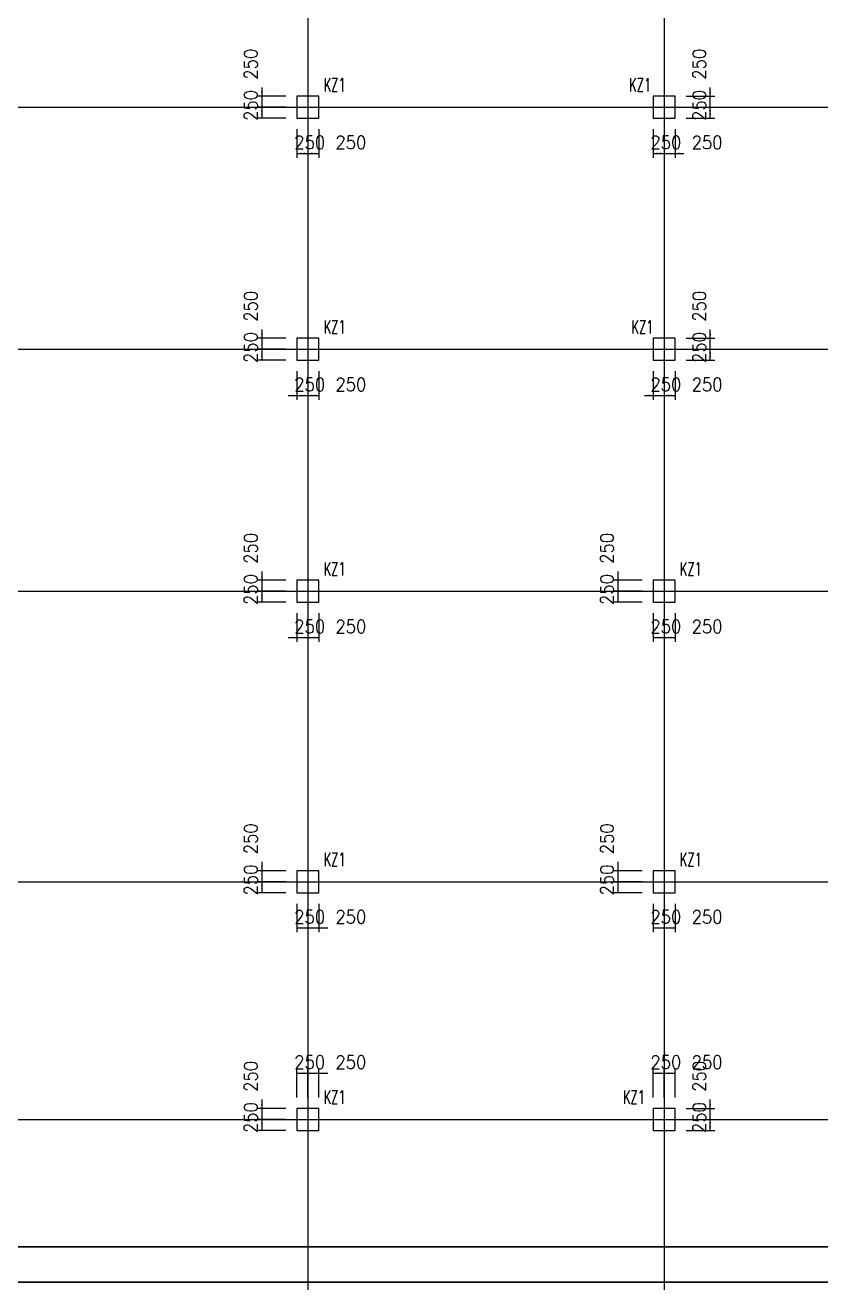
# Model space of a CAD drawing. Extents: x 387171 to 699106, y 11966 to 245688.
# Drawn here: x 556626 to 574722, y 146373 to 174952 of the extents above; entities that cross this region are included whole.
import ezdxf

# ---------------------------------------------------------------- set-up
doc = ezdxf.new("R2010")
doc.units = 0
doc.header["$LTSCALE"] = 100
doc.header["$MEASUREMENT"] = 0
for name, color, linetype in [('COLU', 7, 'Continuous'), ('DIM', 3, 'Continuous'), ('DOTE', 253, 'Continuous'), ('h后浇带', 51, 'Continuous'), ('NUM', 7, 'Continuous')]:
    doc.layers.add(name, color=color, linetype=linetype)
doc.styles.get("Standard").update_dxf_attribs({"font": 'standard'})
doc.dimstyles.get("Standard").update_dxf_attribs({"dimtxt": 300, "dimasz": 100, "dimexe": 100, "dimexo": 250, "dimgap": 100, "dimtad": 0, "dimtoh": 1, "dimdec": 0, "dimdsep": 46, "dimcen": 0.09, "dimclrt": 7, "dimadec": 0, "dimazin": 0, "dimtfac": 1, "dimtdec": 4, "dimtofl": 0, "dimtmove": 0, "dimatfit": 3, "dimfxl": 1, "dimtolj": 1, "dimtzin": 0, "dimarcsym": 0})

# ---------------------------------------------------------------- blocks, each defined once
blk = doc.blocks.new('*D4633')
at = {"layer": 'DIM', "color": 0, "linetype": 'ByBlock', "lineweight": -2}
for p, q in [((562008, 173538), (562008, 172888)), ((562558, 173338), (561908, 173338)), ((562558, 173088), (561908, 173088))]:
    blk.add_line(p, q, dxfattribs=at)
for points in [[(562008, 173338), (561991, 173438), (562025, 173438)], [(562008, 173088), (562025, 172988), (561991, 172988)]]:
    blk.add_solid(points, dxfattribs=at)
at = {"layer": 'DIM', "color": 7, "linetype": 'Continuous', "lineweight": -2, "insert": (561758, 174064), "char_height": 300, "width": 566.67, "attachment_point": 5, "rotation": 90}
blk.add_mtext('250', dxfattribs=at)
blk = doc.blocks.new('*D4398')
at = {"layer": 'DIM', "color": 0, "linetype": 'ByBlock', "lineweight": -2}
for p, q in [((562558, 173088), (561908, 173088)), ((562008, 173088), (562008, 172838)), ((562558, 172838), (561908, 172838))]:
    blk.add_line(p, q, dxfattribs=at)
for points in [[(562008, 173088), (562025, 172988), (561991, 172988)], [(562008, 172838), (561991, 172938), (562025, 172938)]]:
    blk.add_solid(points, dxfattribs=at)
at = {"layer": 'DIM', "color": 7, "linetype": 'Continuous', "lineweight": -2, "insert": (561758, 173128), "char_height": 300, "width": 566.67, "attachment_point": 5, "rotation": 90}
blk.add_mtext('250', dxfattribs=at)
blk = doc.blocks.new('*D505')
at = {"layer": 'DIM', "color": 0, "linetype": 'ByBlock', "lineweight": -2}
for p, q in [((562808, 172588), (562808, 171938)), ((563058, 172588), (563058, 171938)), ((562808, 172038), (563058, 172038))]:
    blk.add_line(p, q, dxfattribs=at)
for points in [[(562808, 172038), (562908, 172055), (562908, 172021)], [(563058, 172038), (562958, 172021), (562958, 172055)]]:
    blk.add_solid(points, dxfattribs=at)
at = {"layer": 'DIM', "color": 7, "linetype": 'Continuous', "lineweight": -2, "insert": (563098, 172288), "char_height": 300, "width": 566.67, "attachment_point": 5}
blk.add_mtext('250', dxfattribs=at)
blk = doc.blocks.new('*D124')
at = {"layer": 'DIM', "color": 0, "linetype": 'ByBlock', "lineweight": -2}
for p, q in [((563058, 172588), (563058, 171938)), ((563308, 172588), (563308, 171938)), ((563058, 172038), (563308, 172038))]:
    blk.add_line(p, q, dxfattribs=at)
for points in [[(563058, 172038), (563158, 172055), (563158, 172021)], [(563308, 172038), (563208, 172021), (563208, 172055)]]:
    blk.add_solid(points, dxfattribs=at)
at = {"layer": 'DIM', "color": 7, "linetype": 'Continuous', "lineweight": -2, "insert": (564034, 172288), "char_height": 300, "width": 566.67, "attachment_point": 5}
blk.add_mtext('250', dxfattribs=at)
blk = doc.blocks.new('*D1032')
at = {"layer": 'DIM', "color": 0, "linetype": 'ByBlock', "lineweight": -2}
for p, q in [((570908, 172588), (570908, 171938)), ((571158, 172588), (571158, 171938)), ((570908, 172038), (571158, 172038))]:
    blk.add_line(p, q, dxfattribs=at)
for points in [[(570908, 172038), (571008, 172055), (571008, 172021)], [(571158, 172038), (571058, 172021), (571058, 172055)]]:
    blk.add_solid(points, dxfattribs=at)
at = {"layer": 'DIM', "color": 7, "linetype": 'Continuous', "lineweight": -2, "insert": (571198, 172288), "char_height": 300, "width": 566.67, "attachment_point": 5}
blk.add_mtext('250', dxfattribs=at)
blk = doc.blocks.new('*D1229')
at = {"layer": 'DIM', "color": 0, "linetype": 'ByBlock', "lineweight": -2}
for p, q in [((571158, 172588), (571158, 171938)), ((571408, 172588), (571408, 171938)), ((570958, 172038), (571608, 172038))]:
    blk.add_line(p, q, dxfattribs=at)
for points in [[(571158, 172038), (571058, 172021), (571058, 172055)], [(571408, 172038), (571508, 172055), (571508, 172021)]]:
    blk.add_solid(points, dxfattribs=at)
at = {"layer": 'DIM', "color": 7, "linetype": 'Continuous', "lineweight": -2, "insert": (572134, 172288), "char_height": 300, "width": 566.67, "attachment_point": 5}
blk.add_mtext('250', dxfattribs=at)
blk = doc.blocks.new('*D835')
at = {"layer": 'DIM', "color": 0, "linetype": 'ByBlock', "lineweight": -2}
for p, q in [((571658, 173088), (572308, 173088)), ((572208, 172838), (572208, 173088)), ((571658, 172838), (572308, 172838))]:
    blk.add_line(p, q, dxfattribs=at)
for points in [[(572208, 173088), (572225, 172988), (572191, 172988)], [(572208, 172838), (572191, 172938), (572225, 172938)]]:
    blk.add_solid(points, dxfattribs=at)
at = {"layer": 'DIM', "color": 7, "linetype": 'Continuous', "lineweight": -2, "insert": (571958, 173128), "char_height": 300, "width": 566.67, "attachment_point": 5, "rotation": 90}
blk.add_mtext('250', dxfattribs=at)
blk = doc.blocks.new('*D1750')
at = {"layer": 'DIM', "color": 0, "linetype": 'ByBlock', "lineweight": -2}
for p, q in [((572208, 172888), (572208, 173538)), ((571658, 173338), (572308, 173338)), ((571658, 173088), (572308, 173088))]:
    blk.add_line(p, q, dxfattribs=at)
for points in [[(572208, 173338), (572191, 173438), (572225, 173438)], [(572208, 173088), (572225, 172988), (572191, 172988)]]:
    blk.add_solid(points, dxfattribs=at)
at = {"layer": 'DIM', "color": 7, "linetype": 'Continuous', "lineweight": -2, "insert": (571958, 174064), "char_height": 300, "width": 566.67, "attachment_point": 5, "rotation": 90}
blk.add_mtext('250', dxfattribs=at)
blk = doc.blocks.new('*D2306')
at = {"layer": 'DIM', "color": 0, "linetype": 'ByBlock', "lineweight": -2}
for p, q in [((562558, 167838), (561908, 167838)), ((562008, 168038), (562008, 167388)), ((562558, 167588), (561908, 167588))]:
    blk.add_line(p, q, dxfattribs=at)
for points in [[(562008, 167838), (561991, 167938), (562025, 167938)], [(562008, 167588), (562025, 167488), (561991, 167488)]]:
    blk.add_solid(points, dxfattribs=at)
at = {"layer": 'DIM', "color": 7, "linetype": 'Continuous', "lineweight": -2, "insert": (561758, 168564), "char_height": 300, "width": 566.67, "attachment_point": 5, "rotation": 90}
blk.add_mtext('250', dxfattribs=at)
blk = doc.blocks.new('*D1916')
at = {"layer": 'DIM', "color": 0, "linetype": 'ByBlock', "lineweight": -2}
for p, q in [((562558, 167588), (561908, 167588)), ((562008, 167588), (562008, 167338)), ((562558, 167338), (561908, 167338))]:
    blk.add_line(p, q, dxfattribs=at)
for points in [[(562008, 167588), (562025, 167488), (561991, 167488)], [(562008, 167338), (561991, 167438), (562025, 167438)]]:
    blk.add_solid(points, dxfattribs=at)
at = {"layer": 'DIM', "color": 7, "linetype": 'Continuous', "lineweight": -2, "insert": (561758, 167628), "char_height": 300, "width": 566.67, "attachment_point": 5, "rotation": 90}
blk.add_mtext('250', dxfattribs=at)
blk = doc.blocks.new('*D2112')
at = {"layer": 'DIM', "color": 0, "linetype": 'ByBlock', "lineweight": -2}
for p, q in [((562808, 167088), (562808, 166438)), ((563058, 167088), (563058, 166438)), ((562608, 166538), (563258, 166538))]:
    blk.add_line(p, q, dxfattribs=at)
for points in [[(562808, 166538), (562708, 166521), (562708, 166555)], [(563058, 166538), (563158, 166555), (563158, 166521)]]:
    blk.add_solid(points, dxfattribs=at)
at = {"layer": 'DIM', "color": 7, "linetype": 'Continuous', "lineweight": -2, "insert": (563098, 166788), "char_height": 300, "width": 566.67, "attachment_point": 5}
blk.add_mtext('250', dxfattribs=at)
blk = doc.blocks.new('*D3019')
at = {"layer": 'DIM', "color": 0, "linetype": 'ByBlock', "lineweight": -2}
for p, q in [((563058, 167088), (563058, 166438)), ((563308, 167088), (563308, 166438)), ((563058, 166538), (563308, 166538))]:
    blk.add_line(p, q, dxfattribs=at)
for points in [[(563058, 166538), (563158, 166555), (563158, 166521)], [(563308, 166538), (563208, 166521), (563208, 166555)]]:
    blk.add_solid(points, dxfattribs=at)
at = {"layer": 'DIM', "color": 7, "linetype": 'Continuous', "lineweight": -2, "insert": (564034, 166788), "char_height": 300, "width": 566.67, "attachment_point": 5}
blk.add_mtext('250', dxfattribs=at)
blk = doc.blocks.new('*D2629')
at = {"layer": 'DIM', "color": 0, "linetype": 'ByBlock', "lineweight": -2}
for p, q in [((570908, 167088), (570908, 166438)), ((571158, 167088), (571158, 166438)), ((570708, 166538), (571358, 166538))]:
    blk.add_line(p, q, dxfattribs=at)
for points in [[(570908, 166538), (570808, 166521), (570808, 166555)], [(571158, 166538), (571258, 166555), (571258, 166521)]]:
    blk.add_solid(points, dxfattribs=at)
at = {"layer": 'DIM', "color": 7, "linetype": 'Continuous', "lineweight": -2, "insert": (571198, 166788), "char_height": 300, "width": 566.67, "attachment_point": 5}
blk.add_mtext('250', dxfattribs=at)
blk = doc.blocks.new('*D3547')
at = {"layer": 'DIM', "color": 0, "linetype": 'ByBlock', "lineweight": -2}
for p, q in [((571158, 167088), (571158, 166438)), ((571408, 167088), (571408, 166438)), ((571158, 166538), (571408, 166538))]:
    blk.add_line(p, q, dxfattribs=at)
for points in [[(571158, 166538), (571258, 166555), (571258, 166521)], [(571408, 166538), (571308, 166521), (571308, 166555)]]:
    blk.add_solid(points, dxfattribs=at)
at = {"layer": 'DIM', "color": 7, "linetype": 'Continuous', "lineweight": -2, "insert": (572134, 166788), "char_height": 300, "width": 566.67, "attachment_point": 5}
blk.add_mtext('250', dxfattribs=at)
blk = doc.blocks.new('*D3157')
at = {"layer": 'DIM', "color": 0, "linetype": 'ByBlock', "lineweight": -2}
for p, q in [((571658, 167588), (572308, 167588)), ((572208, 167338), (572208, 167588)), ((571658, 167338), (572308, 167338))]:
    blk.add_line(p, q, dxfattribs=at)
for points in [[(572208, 167588), (572225, 167488), (572191, 167488)], [(572208, 167338), (572191, 167438), (572225, 167438)]]:
    blk.add_solid(points, dxfattribs=at)
at = {"layer": 'DIM', "color": 7, "linetype": 'Continuous', "lineweight": -2, "insert": (571958, 167628), "char_height": 300, "width": 566.67, "attachment_point": 5, "rotation": 90}
blk.add_mtext('250', dxfattribs=at)
blk = doc.blocks.new('*D3933')
at = {"layer": 'DIM', "color": 0, "linetype": 'ByBlock', "lineweight": -2}
for p, q in [((571658, 167838), (572308, 167838)), ((572208, 167388), (572208, 168038)), ((571658, 167588), (572308, 167588))]:
    blk.add_line(p, q, dxfattribs=at)
for points in [[(572208, 167838), (572191, 167938), (572225, 167938)], [(572208, 167588), (572225, 167488), (572191, 167488)]]:
    blk.add_solid(points, dxfattribs=at)
at = {"layer": 'DIM', "color": 7, "linetype": 'Continuous', "lineweight": -2, "insert": (571958, 168564), "char_height": 300, "width": 566.67, "attachment_point": 5, "rotation": 90}
blk.add_mtext('250', dxfattribs=at)
blk = doc.blocks.new('*D1769')
at = {"layer": 'DIM', "color": 0, "linetype": 'ByBlock', "lineweight": -2}
for p, q in [((562558, 162338), (561908, 162338)), ((562008, 162538), (562008, 161888)), ((562558, 162088), (561908, 162088))]:
    blk.add_line(p, q, dxfattribs=at)
for points in [[(562008, 162338), (561991, 162438), (562025, 162438)], [(562008, 162088), (562025, 161988), (561991, 161988)]]:
    blk.add_solid(points, dxfattribs=at)
at = {"layer": 'DIM', "color": 7, "linetype": 'Continuous', "lineweight": -2, "insert": (561758, 163064), "char_height": 300, "width": 566.67, "attachment_point": 5, "rotation": 90}
blk.add_mtext('250', dxfattribs=at)
blk = doc.blocks.new('*D1546')
at = {"layer": 'DIM', "color": 0, "linetype": 'ByBlock', "lineweight": -2}
for p, q in [((562558, 162088), (561908, 162088)), ((562008, 162088), (562008, 161838)), ((562558, 161838), (561908, 161838))]:
    blk.add_line(p, q, dxfattribs=at)
for points in [[(562008, 162088), (562025, 161988), (561991, 161988)], [(562008, 161838), (561991, 161938), (562025, 161938)]]:
    blk.add_solid(points, dxfattribs=at)
at = {"layer": 'DIM', "color": 7, "linetype": 'Continuous', "lineweight": -2, "insert": (561758, 162128), "char_height": 300, "width": 566.67, "attachment_point": 5, "rotation": 90}
blk.add_mtext('250', dxfattribs=at)
blk = doc.blocks.new('*D2307')
at = {"layer": 'DIM', "color": 0, "linetype": 'ByBlock', "lineweight": -2}
for p, q in [((562808, 161588), (562808, 160938)), ((563058, 161588), (563058, 160938)), ((562608, 161038), (563258, 161038))]:
    blk.add_line(p, q, dxfattribs=at)
for points in [[(562808, 161038), (562708, 161021), (562708, 161055)], [(563058, 161038), (563158, 161055), (563158, 161021)]]:
    blk.add_solid(points, dxfattribs=at)
at = {"layer": 'DIM', "color": 7, "linetype": 'Continuous', "lineweight": -2, "insert": (563098, 161288), "char_height": 300, "width": 566.67, "attachment_point": 5}
blk.add_mtext('250', dxfattribs=at)
blk = doc.blocks.new('*D1917')
at = {"layer": 'DIM', "color": 0, "linetype": 'ByBlock', "lineweight": -2}
for p, q in [((563058, 161588), (563058, 160938)), ((563308, 161588), (563308, 160938)), ((563058, 161038), (563308, 161038))]:
    blk.add_line(p, q, dxfattribs=at)
for points in [[(563058, 161038), (563158, 161055), (563158, 161021)], [(563308, 161038), (563208, 161021), (563208, 161055)]]:
    blk.add_solid(points, dxfattribs=at)
at = {"layer": 'DIM', "color": 7, "linetype": 'Continuous', "lineweight": -2, "insert": (564034, 161288), "char_height": 300, "width": 566.67, "attachment_point": 5}
blk.add_mtext('250', dxfattribs=at)
blk = doc.blocks.new('*D2843')
at = {"layer": 'DIM', "color": 0, "linetype": 'ByBlock', "lineweight": -2}
for p, q in [((570658, 162338), (570008, 162338)), ((570108, 162538), (570108, 161888)), ((570658, 162088), (570008, 162088))]:
    blk.add_line(p, q, dxfattribs=at)
for points in [[(570108, 162338), (570091, 162438), (570125, 162438)], [(570108, 162088), (570125, 161988), (570091, 161988)]]:
    blk.add_solid(points, dxfattribs=at)
at = {"layer": 'DIM', "color": 7, "linetype": 'Continuous', "lineweight": -2, "insert": (569858, 163064), "char_height": 300, "width": 566.67, "attachment_point": 5, "rotation": 90}
blk.add_mtext('250', dxfattribs=at)
blk = doc.blocks.new('*D3021')
at = {"layer": 'DIM', "color": 0, "linetype": 'ByBlock', "lineweight": -2}
for p, q in [((570658, 162088), (570008, 162088)), ((570108, 162088), (570108, 161838)), ((570658, 161838), (570008, 161838))]:
    blk.add_line(p, q, dxfattribs=at)
for points in [[(570108, 162088), (570125, 161988), (570091, 161988)], [(570108, 161838), (570091, 161938), (570125, 161938)]]:
    blk.add_solid(points, dxfattribs=at)
at = {"layer": 'DIM', "color": 7, "linetype": 'Continuous', "lineweight": -2, "insert": (569858, 162128), "char_height": 300, "width": 566.67, "attachment_point": 5, "rotation": 90}
blk.add_mtext('250', dxfattribs=at)
blk = doc.blocks.new('*D2633')
at = {"layer": 'DIM', "color": 0, "linetype": 'ByBlock', "lineweight": -2}
for p, q in [((570908, 161588), (570908, 160938)), ((571158, 161588), (571158, 160938)), ((570908, 161038), (571158, 161038))]:
    blk.add_line(p, q, dxfattribs=at)
for points in [[(570908, 161038), (571008, 161055), (571008, 161021)], [(571158, 161038), (571058, 161021), (571058, 161055)]]:
    blk.add_solid(points, dxfattribs=at)
at = {"layer": 'DIM', "color": 7, "linetype": 'Continuous', "lineweight": -2, "insert": (571198, 161288), "char_height": 300, "width": 566.67, "attachment_point": 5}
blk.add_mtext('250', dxfattribs=at)
blk = doc.blocks.new('*D3550')
at = {"layer": 'DIM', "color": 0, "linetype": 'ByBlock', "lineweight": -2}
for p, q in [((571158, 161588), (571158, 160938)), ((571408, 161588), (571408, 160938)), ((571158, 161038), (571408, 161038))]:
    blk.add_line(p, q, dxfattribs=at)
for points in [[(571158, 161038), (571258, 161055), (571258, 161021)], [(571408, 161038), (571308, 161021), (571308, 161055)]]:
    blk.add_solid(points, dxfattribs=at)
at = {"layer": 'DIM', "color": 7, "linetype": 'Continuous', "lineweight": -2, "insert": (572134, 161288), "char_height": 300, "width": 566.67, "attachment_point": 5}
blk.add_mtext('250', dxfattribs=at)
blk = doc.blocks.new('*D1019')
at = {"layer": 'DIM', "color": 0, "linetype": 'ByBlock', "lineweight": -2}
for p, q in [((562008, 155938), (562008, 155288)), ((562558, 155738), (561908, 155738)), ((562558, 155488), (561908, 155488))]:
    blk.add_line(p, q, dxfattribs=at)
for points in [[(562008, 155738), (561991, 155838), (562025, 155838)], [(562008, 155488), (562025, 155388), (561991, 155388)]]:
    blk.add_solid(points, dxfattribs=at)
at = {"layer": 'DIM', "color": 7, "linetype": 'Continuous', "lineweight": -2, "insert": (561758, 156464), "char_height": 300, "width": 566.67, "attachment_point": 5, "rotation": 90}
blk.add_mtext('250', dxfattribs=at)
blk = doc.blocks.new('*D1962')
at = {"layer": 'DIM', "color": 0, "linetype": 'ByBlock', "lineweight": -2}
for p, q in [((562558, 155488), (561908, 155488)), ((562008, 155488), (562008, 155238)), ((562558, 155238), (561908, 155238))]:
    blk.add_line(p, q, dxfattribs=at)
for points in [[(562008, 155488), (562025, 155388), (561991, 155388)], [(562008, 155238), (561991, 155338), (562025, 155338)]]:
    blk.add_solid(points, dxfattribs=at)
at = {"layer": 'DIM', "color": 7, "linetype": 'Continuous', "lineweight": -2, "insert": (561758, 155528), "char_height": 300, "width": 566.67, "attachment_point": 5, "rotation": 90}
blk.add_mtext('250', dxfattribs=at)
blk = doc.blocks.new('*D1570')
at = {"layer": 'DIM', "color": 0, "linetype": 'ByBlock', "lineweight": -2}
for p, q in [((562808, 154988), (562808, 154338)), ((563058, 154988), (563058, 154338)), ((562808, 154438), (563058, 154438))]:
    blk.add_line(p, q, dxfattribs=at)
for points in [[(562808, 154438), (562908, 154455), (562908, 154421)], [(563058, 154438), (562958, 154421), (562958, 154455)]]:
    blk.add_solid(points, dxfattribs=at)
at = {"layer": 'DIM', "color": 7, "linetype": 'Continuous', "lineweight": -2, "insert": (563098, 154688), "char_height": 300, "width": 566.67, "attachment_point": 5}
blk.add_mtext('250', dxfattribs=at)
blk = doc.blocks.new('*D2486')
at = {"layer": 'DIM', "color": 0, "linetype": 'ByBlock', "lineweight": -2}
for p, q in [((563058, 154988), (563058, 154338)), ((563308, 154988), (563308, 154338)), ((562858, 154438), (563508, 154438))]:
    blk.add_line(p, q, dxfattribs=at)
for points in [[(563058, 154438), (562958, 154421), (562958, 154455)], [(563308, 154438), (563408, 154455), (563408, 154421)]]:
    blk.add_solid(points, dxfattribs=at)
at = {"layer": 'DIM', "color": 7, "linetype": 'Continuous', "lineweight": -2, "insert": (564034, 154688), "char_height": 300, "width": 566.67, "attachment_point": 5}
blk.add_mtext('250', dxfattribs=at)
blk = doc.blocks.new('*D2099')
at = {"layer": 'DIM', "color": 0, "linetype": 'ByBlock', "lineweight": -2}
for p, q in [((570108, 155938), (570108, 155288)), ((570658, 155738), (570008, 155738)), ((570658, 155488), (570008, 155488))]:
    blk.add_line(p, q, dxfattribs=at)
for points in [[(570108, 155738), (570091, 155838), (570125, 155838)], [(570108, 155488), (570125, 155388), (570091, 155388)]]:
    blk.add_solid(points, dxfattribs=at)
at = {"layer": 'DIM', "color": 7, "linetype": 'Continuous', "lineweight": -2, "insert": (569858, 156464), "char_height": 300, "width": 566.67, "attachment_point": 5, "rotation": 90}
blk.add_mtext('250', dxfattribs=at)
blk = doc.blocks.new('*D2295')
at = {"layer": 'DIM', "color": 0, "linetype": 'ByBlock', "lineweight": -2}
for p, q in [((570658, 155488), (570008, 155488)), ((570108, 155488), (570108, 155238)), ((570658, 155238), (570008, 155238))]:
    blk.add_line(p, q, dxfattribs=at)
for points in [[(570108, 155488), (570125, 155388), (570091, 155388)], [(570108, 155238), (570091, 155338), (570125, 155338)]]:
    blk.add_solid(points, dxfattribs=at)
at = {"layer": 'DIM', "color": 7, "linetype": 'Continuous', "lineweight": -2, "insert": (569858, 155528), "char_height": 300, "width": 566.67, "attachment_point": 5, "rotation": 90}
blk.add_mtext('250', dxfattribs=at)
blk = doc.blocks.new('*D3207')
at = {"layer": 'DIM', "color": 0, "linetype": 'ByBlock', "lineweight": -2}
for p, q in [((570908, 154988), (570908, 154338)), ((571158, 154988), (571158, 154338)), ((570908, 154438), (571158, 154438))]:
    blk.add_line(p, q, dxfattribs=at)
for points in [[(570908, 154438), (571008, 154455), (571008, 154421)], [(571158, 154438), (571058, 154421), (571058, 154455)]]:
    blk.add_solid(points, dxfattribs=at)
at = {"layer": 'DIM', "color": 7, "linetype": 'Continuous', "lineweight": -2, "insert": (571198, 154688), "char_height": 300, "width": 566.67, "attachment_point": 5}
blk.add_mtext('250', dxfattribs=at)
blk = doc.blocks.new('*D2827')
at = {"layer": 'DIM', "color": 0, "linetype": 'ByBlock', "lineweight": -2}
for p, q in [((571158, 154988), (571158, 154338)), ((571408, 154988), (571408, 154338)), ((571158, 154438), (571408, 154438))]:
    blk.add_line(p, q, dxfattribs=at)
for points in [[(571158, 154438), (571258, 154455), (571258, 154421)], [(571408, 154438), (571308, 154421), (571308, 154455)]]:
    blk.add_solid(points, dxfattribs=at)
at = {"layer": 'DIM', "color": 7, "linetype": 'Continuous', "lineweight": -2, "insert": (572134, 154688), "char_height": 300, "width": 566.67, "attachment_point": 5}
blk.add_mtext('250', dxfattribs=at)
blk = doc.blocks.new('*D2276')
at = {"layer": 'DIM', "color": 0, "linetype": 'ByBlock', "lineweight": -2}
for p, q in [((562558, 150338), (561908, 150338)), ((562008, 150538), (562008, 149888)), ((562558, 150088), (561908, 150088))]:
    blk.add_line(p, q, dxfattribs=at)
for points in [[(562008, 150338), (561991, 150438), (562025, 150438)], [(562008, 150088), (562025, 149988), (561991, 149988)]]:
    blk.add_solid(points, dxfattribs=at)
at = {"layer": 'DIM', "color": 7, "linetype": 'Continuous', "lineweight": -2, "insert": (561758, 151064), "char_height": 300, "width": 566.67, "attachment_point": 5, "rotation": 90}
blk.add_mtext('250', dxfattribs=at)
blk = doc.blocks.new('*D3186')
at = {"layer": 'DIM', "color": 0, "linetype": 'ByBlock', "lineweight": -2}
for p, q in [((562558, 150088), (561908, 150088)), ((562008, 150088), (562008, 149838)), ((562558, 149838), (561908, 149838))]:
    blk.add_line(p, q, dxfattribs=at)
for points in [[(562008, 150088), (562025, 149988), (561991, 149988)], [(562008, 149838), (561991, 149938), (562025, 149938)]]:
    blk.add_solid(points, dxfattribs=at)
at = {"layer": 'DIM', "color": 7, "linetype": 'Continuous', "lineweight": -2, "insert": (561758, 150128), "char_height": 300, "width": 566.67, "attachment_point": 5, "rotation": 90}
blk.add_mtext('250', dxfattribs=at)
blk = doc.blocks.new('*D2802')
at = {"layer": 'DIM', "color": 0, "linetype": 'ByBlock', "lineweight": -2}
for p, q in [((562808, 150588), (562808, 151238)), ((563058, 150588), (563058, 151238)), ((562808, 151138), (563058, 151138))]:
    blk.add_line(p, q, dxfattribs=at)
for points in [[(562808, 151138), (562908, 151155), (562908, 151121)], [(563058, 151138), (562958, 151121), (562958, 151155)]]:
    blk.add_solid(points, dxfattribs=at)
at = {"layer": 'DIM', "color": 7, "linetype": 'Continuous', "lineweight": -2, "insert": (563098, 151388), "char_height": 300, "width": 566.67, "attachment_point": 5}
blk.add_mtext('250', dxfattribs=at)
blk = doc.blocks.new('*D3720')
at = {"layer": 'DIM', "color": 0, "linetype": 'ByBlock', "lineweight": -2}
for p, q in [((563058, 150588), (563058, 151238)), ((563308, 150588), (563308, 151238)), ((562858, 151138), (563508, 151138))]:
    blk.add_line(p, q, dxfattribs=at)
for points in [[(563058, 151138), (562958, 151121), (562958, 151155)], [(563308, 151138), (563408, 151155), (563408, 151121)]]:
    blk.add_solid(points, dxfattribs=at)
at = {"layer": 'DIM', "color": 7, "linetype": 'Continuous', "lineweight": -2, "insert": (564034, 151388), "char_height": 300, "width": 566.67, "attachment_point": 5}
blk.add_mtext('250', dxfattribs=at)
blk = doc.blocks.new('*D3317')
at = {"layer": 'DIM', "color": 0, "linetype": 'ByBlock', "lineweight": -2}
for p, q in [((570908, 150588), (570908, 151238)), ((571158, 150588), (571158, 151238)), ((570908, 151138), (571158, 151138))]:
    blk.add_line(p, q, dxfattribs=at)
for points in [[(570908, 151138), (571008, 151155), (571008, 151121)], [(571158, 151138), (571058, 151121), (571058, 151155)]]:
    blk.add_solid(points, dxfattribs=at)
at = {"layer": 'DIM', "color": 7, "linetype": 'Continuous', "lineweight": -2, "insert": (571198, 151388), "char_height": 300, "width": 566.67, "attachment_point": 5}
blk.add_mtext('250', dxfattribs=at)
blk = doc.blocks.new('*D4417')
at = {"layer": 'DIM', "color": 0, "linetype": 'ByBlock', "lineweight": -2}
for p, q in [((571158, 150588), (571158, 151238)), ((571408, 150588), (571408, 151238)), ((571158, 151138), (571408, 151138))]:
    blk.add_line(p, q, dxfattribs=at)
for points in [[(571158, 151138), (571258, 151155), (571258, 151121)], [(571408, 151138), (571308, 151121), (571308, 151155)]]:
    blk.add_solid(points, dxfattribs=at)
at = {"layer": 'DIM', "color": 7, "linetype": 'Continuous', "lineweight": -2, "insert": (572134, 151388), "char_height": 300, "width": 566.67, "attachment_point": 5}
blk.add_mtext('250', dxfattribs=at)
blk = doc.blocks.new('*D4184')
at = {"layer": 'DIM', "color": 0, "linetype": 'ByBlock', "lineweight": -2}
for p, q in [((571658, 150088), (572308, 150088)), ((572208, 149838), (572208, 150088)), ((571658, 149838), (572308, 149838))]:
    blk.add_line(p, q, dxfattribs=at)
for points in [[(572208, 150088), (572225, 149988), (572191, 149988)], [(572208, 149838), (572191, 149938), (572225, 149938)]]:
    blk.add_solid(points, dxfattribs=at)
at = {"layer": 'DIM', "color": 7, "linetype": 'Continuous', "lineweight": -2, "insert": (571958, 150128), "char_height": 300, "width": 566.67, "attachment_point": 5, "rotation": 90}
blk.add_mtext('250', dxfattribs=at)
blk = doc.blocks.new('*D4360')
at = {"layer": 'DIM', "color": 0, "linetype": 'ByBlock', "lineweight": -2}
for p, q in [((571658, 150338), (572308, 150338)), ((572208, 149888), (572208, 150538)), ((571658, 150088), (572308, 150088))]:
    blk.add_line(p, q, dxfattribs=at)
for points in [[(572208, 150338), (572191, 150438), (572225, 150438)], [(572208, 150088), (572225, 149988), (572191, 149988)]]:
    blk.add_solid(points, dxfattribs=at)
at = {"layer": 'DIM', "color": 7, "linetype": 'Continuous', "lineweight": -2, "insert": (571958, 151064), "char_height": 300, "width": 566.67, "attachment_point": 5, "rotation": 90}
blk.add_mtext('250', dxfattribs=at)
blk = doc.blocks.new('后浇带现场')
at = {"color": 6, "lineweight": 30}
for points in [[(760007, 730049), (760007, 673430), (717757, 673430), (717757, 730049)], [(759207, 730049), (759207, 674230), (718557, 674230), (718557, 730049)]]:
    blk.add_lwpolyline(points, dxfattribs=at)
at = {"layer": 'h后浇带', "color": 1}
for p, q in [((662168, 674230), (787754, 674230)), ((662200, 673430), (787536, 673430))]:
    blk.add_line(p, q, dxfattribs=at)

msp = doc.modelspace()

# ---------------------------------------------------------------- linework, layer by layer
at = {"layer": 'COLU'}
for points in [[(562808.1, 172837.9), (563308.1, 172837.9), (563308.1, 173337.9), (562808.1, 173337.9)], [(570908.1, 172837.9), (571408.1, 172837.9), (571408.1, 173337.9), (570908.1, 173337.9)], [(562808.1, 167337.9), (563308.1, 167337.9), (563308.1, 167837.9), (562808.1, 167837.9)], [(570908.1, 167337.9), (571408.1, 167337.9), (571408.1, 167837.9), (570908.1, 167837.9)], [(562808.1, 161837.9), (563308.1, 161837.9), (563308.1, 162337.9), (562808.1, 162337.9)], [(570908.1, 161837.9), (571408.1, 161837.9), (571408.1, 162337.9), (570908.1, 162337.9)], [(562808.1, 155237.9), (563308.1, 155237.9), (563308.1, 155737.9), (562808.1, 155737.9)], [(570908.1, 155237.9), (571408.1, 155237.9), (571408.1, 155737.9), (570908.1, 155737.9)], [(562808.1, 149837.9), (563308.1, 149837.9), (563308.1, 150337.9), (562808.1, 150337.9)], [(570908.1, 149837.9), (571408.1, 149837.9), (571408.1, 150337.9), (570908.1, 150337.9)]]:
    msp.add_lwpolyline(points, close=True, dxfattribs=at)
at = {"layer": 'DOTE'}
for p, q in [((571158.1, 213087.9), (571158.1, 94087.9)), ((563058.1, 210429.3), (563058.1, 84089.2)), ((532758.1, 173087.9), (590758.1, 173087.9)), ((532758.1, 167587.9), (599108.1, 167587.9)), ((538758.1, 162087.9), (599108.1, 162087.9)), ((491029.4, 155487.9), (604908.1, 155487.9)), ((491246.2, 150087.9), (605563.5, 150087.9))]:
    msp.add_line(p, q, dxfattribs=at)

# ---------------------------------------------------------------- block references
at = {"color": 3, "lineweight": 30}
msp.add_blockref('后浇带现场', (-182998.7, -527042.1), dxfattribs=at)

# ---------------------------------------------------------------- texts
at = {"layer": 'NUM', "color": 200, "width": 0.7}
for p in [(563414.1, 173444), (570361.6, 173444), (563414.1, 167944), (570412.3, 167944), (563414.1, 162444), (571514.1, 162444), (563414.1, 155844), (571514.1, 155844), (563414.1, 150444), (570221.1, 150444)]:
    msp.add_text('KZ1', height=300, dxfattribs=at).set_placement(p)

# ---------------------------------------------------------------- dimensions: what is measured, and where the dimension line sits
at = {"layer": 'DIM', "color": 200}
for p1, p2, distance, picture, middle in [((562808.1, 173337.9), (562808.1, 173087.9), -800, '*D4633', (561758.1, 173556)), ((571408.1, 173087.9), (571408.1, 173337.9), -800, '*D1750', (571958.1, 173556)), ((562808.1, 173087.9), (562808.1, 172837.9), -800, '*D4398', (561758.1, 172619.9)), ((571408.1, 172837.9), (571408.1, 173087.9), -800, '*D835', (571958.1, 172619.9)), ((562808.1, 172837.9), (563058.1, 172837.9), -800, '*D505', (562590, 172287.9)), ((563058.1, 172837.9), (563308.1, 172837.9), -800, '*D124', (563526.1, 172287.9)), ((570908.1, 172837.9), (571158.1, 172837.9), -800, '*D1032', (570690, 172287.9)), ((571158.1, 172837.9), (571408.1, 172837.9), -800, '*D1229', (571626.1, 172287.9)), ((562808.1, 167837.9), (562808.1, 167587.9), -800, '*D2306', (561758.1, 168056)), ((571408.1, 167587.9), (571408.1, 167837.9), -800, '*D3933', (571958.1, 168056)), ((562808.1, 167587.9), (562808.1, 167337.9), -800, '*D1916', (561758.1, 167119.9)), ((571408.1, 167337.9), (571408.1, 167587.9), -800, '*D3157', (571958.1, 167119.9)), ((562808.1, 167337.9), (563058.1, 167337.9), -800, '*D2112', (562590, 166787.9)), ((563058.1, 167337.9), (563308.1, 167337.9), -800, '*D3019', (563526.1, 166787.9)), ((570908.1, 167337.9), (571158.1, 167337.9), -800, '*D2629', (570690, 166787.9)), ((571158.1, 167337.9), (571408.1, 167337.9), -800, '*D3547', (571626.1, 166787.9)), ((562808.1, 162337.9), (562808.1, 162087.9), -800, '*D1769', (561758.1, 162556)), ((570908.1, 162337.9), (570908.1, 162087.9), -800, '*D2843', (569858.1, 162556)), ((562808.1, 162087.9), (562808.1, 161837.9), -800, '*D1546', (561758.1, 161619.9)), ((570908.1, 162087.9), (570908.1, 161837.9), -800, '*D3021', (569858.1, 161619.9)), ((562808.1, 161837.9), (563058.1, 161837.9), -800, '*D2307', (562590, 161287.9)), ((563058.1, 161837.9), (563308.1, 161837.9), -800, '*D1917', (563526.1, 161287.9)), ((570908.1, 161837.9), (571158.1, 161837.9), -800, '*D2633', (570690, 161287.9)), ((571158.1, 161837.9), (571408.1, 161837.9), -800, '*D3550', (571626.1, 161287.9)), ((562808.1, 155737.9), (562808.1, 155487.9), -800, '*D1019', (561758.1, 155956)), ((570908.1, 155737.9), (570908.1, 155487.9), -800, '*D2099', (569858.1, 155956)), ((562808.1, 155487.9), (562808.1, 155237.9), -800, '*D1962', (561758.1, 155019.9)), ((570908.1, 155487.9), (570908.1, 155237.9), -800, '*D2295', (569858.1, 155019.9)), ((562808.1, 155237.9), (563058.1, 155237.9), -800, '*D1570', (562590, 154687.9)), ((563058.1, 155237.9), (563308.1, 155237.9), -800, '*D2486', (563526.1, 154687.9)), ((570908.1, 155237.9), (571158.1, 155237.9), -800, '*D3207', (570690, 154687.9)), ((571158.1, 155237.9), (571408.1, 155237.9), -800, '*D2827', (571626.1, 154687.9)), ((562808.1, 150337.9), (563058.1, 150337.9), 800, '*D2802', (562590, 151387.9)), ((563058.1, 150337.9), (563308.1, 150337.9), 800, '*D3720', (563526.1, 151387.9)), ((570908.1, 150337.9), (571158.1, 150337.9), 800, '*D3317', (570690, 151387.9)), ((571158.1, 150337.9), (571408.1, 150337.9), 800, '*D4417', (571626.1, 151387.9)), ((562808.1, 150337.9), (562808.1, 150087.9), -800, '*D2276', (561758.1, 150556)), ((571408.1, 150087.9), (571408.1, 150337.9), -800, '*D4360', (571958.1, 150556)), ((562808.1, 150087.9), (562808.1, 149837.9), -800, '*D3186', (561758.1, 149619.9)), ((571408.1, 149837.9), (571408.1, 150087.9), -800, '*D4184', (571958.1, 149619.9))]:
    dim = msp.add_aligned_dim(p1=p1, p2=p2, distance=distance, dimstyle='Standard', dxfattribs=at)
    dim.commit()
    dim.dimension.update_dxf_attribs({"geometry": picture, "text_midpoint": middle})

doc.saveas('drawing.dxf')
